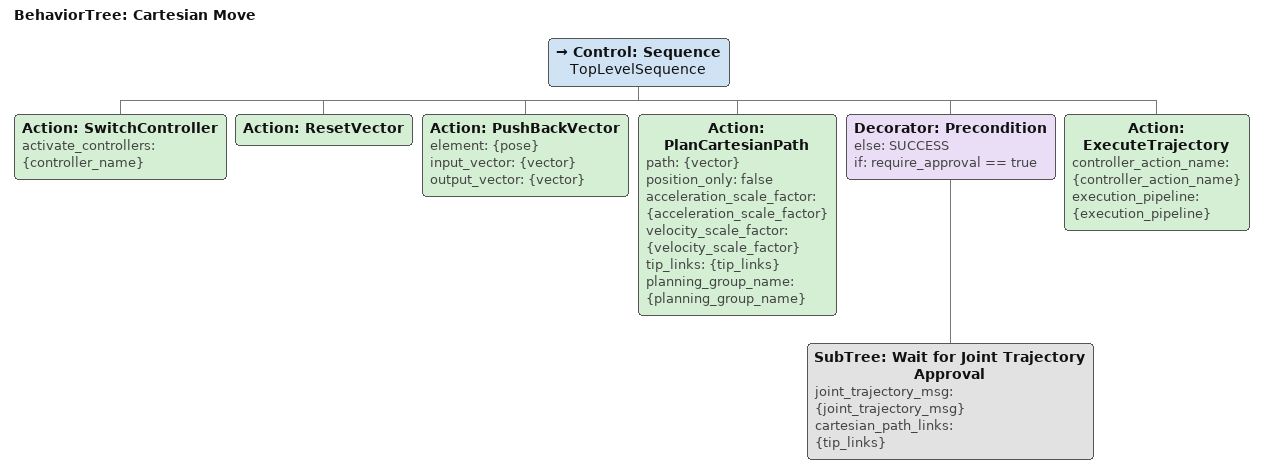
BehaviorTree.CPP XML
<?xml version="1.0" encoding="UTF-8" ?>
<root BTCPP_format="4" main_tree_to_execute="Cartesian Move">
  <BehaviorTree ID="Cartesian Move" _description="">
    <Control ID="Sequence" name="TopLevelSequence">
      <Action ID="SwitchController" activate_controllers="{controller_name}" />
      <Action ID="ResetVector" />
      <Action
        ID="PushBackVector"
        element="{pose}"
        input_vector="{vector}"
        output_vector="{vector}"
      />
      <Action
        ID="PlanCartesianPath"
        path="{vector}"
        position_only="false"
        acceleration_scale_factor="{acceleration_scale_factor}"
        velocity_scale_factor="{velocity_scale_factor}"
        tip_links="{tip_links}"
        planning_group_name="{planning_group_name}"
      />
      <!-- Gate execution on user approval when require_approval is true. Previews the
           planned trajectory and waits for approve/deny; otherwise passes through. -->
      <Decorator ID="Precondition" else="SUCCESS" if="require_approval == true">
        <SubTree
          ID="Wait for Joint Trajectory Approval"
          joint_trajectory_msg="{joint_trajectory_msg}"
          cartesian_path_links="{tip_links}"
        />
      </Decorator>
      <Action
        ID="ExecuteTrajectory"
        controller_action_name="{controller_action_name}"
        execution_pipeline="{execution_pipeline}"
      />
    </Control>
  </BehaviorTree>
</root>
